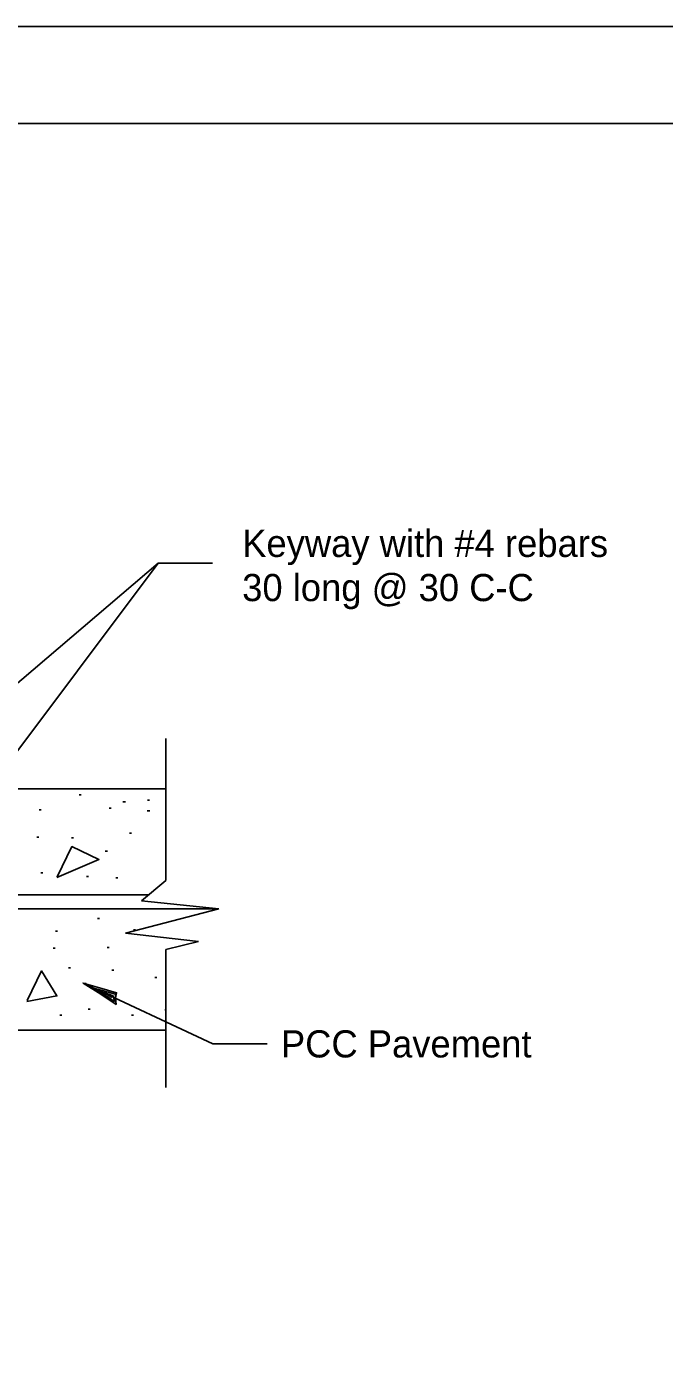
# Model space of a CAD drawing. Extents: x 0 to 2.83, y 0 to 1.83.
# Drawn here: x 1.433 to 1.706, y 1.262 to 1.833 of the extents above; entities that cross this region are included whole.
import ezdxf

# ---------------------------------------------------------------- set-up
doc = ezdxf.new("R2010")
doc.units = 0
for name, color, linetype in [('RD_Pr_Roadway_Notes', 7, 'Continuous'), ('SH_General_Details', 7, 'Continuous'), ('SH_Printer_Plotting_Border', 7, 'Continuous')]:
    doc.layers.add(name, color=color, linetype=linetype)

msp = doc.modelspace()

# ---------------------------------------------------------------- linework, layer by layer
at = {"layer": 'RD_Pr_Roadway_Notes'}
for p, q in [((1.32396, 1.46188), (1.48933, 1.60296)), ((1.48933, 1.60296), (1.39533, 1.47755)), ((1.48933, 1.60296), (1.51266, 1.60296)), ((1.45713, 1.42269), (1.51283, 1.39656)), ((1.51283, 1.39656), (1.53616, 1.39656))]:
    msp.add_line(p, q, dxfattribs=at)
msp.add_lwpolyline([(1.47101, 1.41625), (1.47147, 1.41854), (1.46517, 1.42027), (1.45713, 1.42269), (1.46474, 1.41796), (1.4713, 1.41353), (1.47101, 1.41625), (1.471, 1.41791), (1.46224, 1.4204), (1.47054, 1.4148), (1.47, 1.41717), (1.4661, 1.41861), (1.46949, 1.41643)], dxfattribs=at)
at = {"layer": 'SH_General_Details'}
for p, q in [((2.83333, 1.83333), (-0.00001, 1.83333)), ((1.4927, 1.52767), (1.4927, 1.46672)), ((1.3931, 1.50608), (1.4927, 1.50608)), ((1.45539, 1.50344), (1.45626, 1.50344)), ((1.43827, 1.49704), (1.43914, 1.49704)), ((1.46836, 1.49779), (1.46924, 1.49779)), ((1.47527, 1.50055), (1.47418, 1.50055)), ((1.48473, 1.50118), (1.48561, 1.50118)), ((1.4857, 1.49661), (1.4846, 1.49661)), ((1.47702, 1.48707), (1.47789, 1.48707)), ((1.43733, 1.48538), (1.4382, 1.48538)), ((1.45219, 1.485), (1.45306, 1.485)), ((1.46667, 1.47936), (1.46755, 1.47936)), ((1.43902, 1.46995), (1.4399, 1.46995)), ((1.45859, 1.46845), (1.45946, 1.46845)), ((1.47119, 1.46788), (1.47206, 1.46788)), ((1.4927, 1.46672), (1.48225, 1.45801)), ((1.23834, 1.46062), (1.48539, 1.46062)), ((1.48225, 1.45801), (1.51533, 1.45452)), ((1.23834, 1.45452), (1.51533, 1.45452)), ((1.51533, 1.45452), (1.47529, 1.44407)), ((1.46328, 1.45039), (1.46416, 1.45039)), ((1.44523, 1.44494), (1.4461, 1.44494)), ((1.47529, 1.44407), (1.50662, 1.44059)), ((1.47871, 1.4455), (1.47959, 1.4455)), ((1.50662, 1.44059), (1.4927, 1.43711)), ((1.44429, 1.43767), (1.44516, 1.43767)), ((1.46742, 1.43798), (1.4683, 1.43798)), ((1.4927, 1.43711), (1.4927, 1.37789)), ((1.45087, 1.4292), (1.45175, 1.4292)), ((1.46949, 1.42826), (1.47037, 1.42826)), ((1.48793, 1.42507), (1.4888, 1.42507)), ((1.45765, 1.42243), (1.45852, 1.42243)), ((1.45934, 1.41152), (1.46021, 1.41152)), ((1.44711, 1.40889), (1.44799, 1.40889)), ((1.47796, 1.40889), (1.47883, 1.40889)), ((1.49226, 1.41115), (1.49249, 1.41115)), ((1.3931, 1.40244), (1.49248, 1.40244))]:
    msp.add_line(p, q, dxfattribs=at)
msp.add_lwpolyline([(0.16666, 1.79167), (2.79166, 1.79167), (2.79166, 0.04167), (0.16666, 0.04167)], close=True, dxfattribs=at)
for points in [[(1.44599, 1.46833), (1.45234, 1.48126), (1.46395, 1.47578), (1.44585, 1.46806)], [(1.43317, 1.41519), (1.4393, 1.4279), (1.44588, 1.41717), (1.43306, 1.41474)]]:
    msp.add_lwpolyline(points, dxfattribs=at)
at = {"layer": 'SH_Printer_Plotting_Border'}
msp.add_lwpolyline([(-0.00001, 0), (2.83333, 0), (2.83333, 1.83333), (-0.00001, 1.83333)], close=True, dxfattribs=at)

# ---------------------------------------------------------------- texts
at = {"layer": 'RD_Pr_Roadway_Notes'}
for s, p in [('Keyway with #4 rebars', (1.52539, 1.60562)), ('30 long @ 30 C-C', (1.52539, 1.58666)), ('PCC Pavement', (1.542, 1.39073))]:
    msp.add_text(s, height=0.0116667, dxfattribs=at).set_placement(p)

doc.saveas('drawing.dxf')
